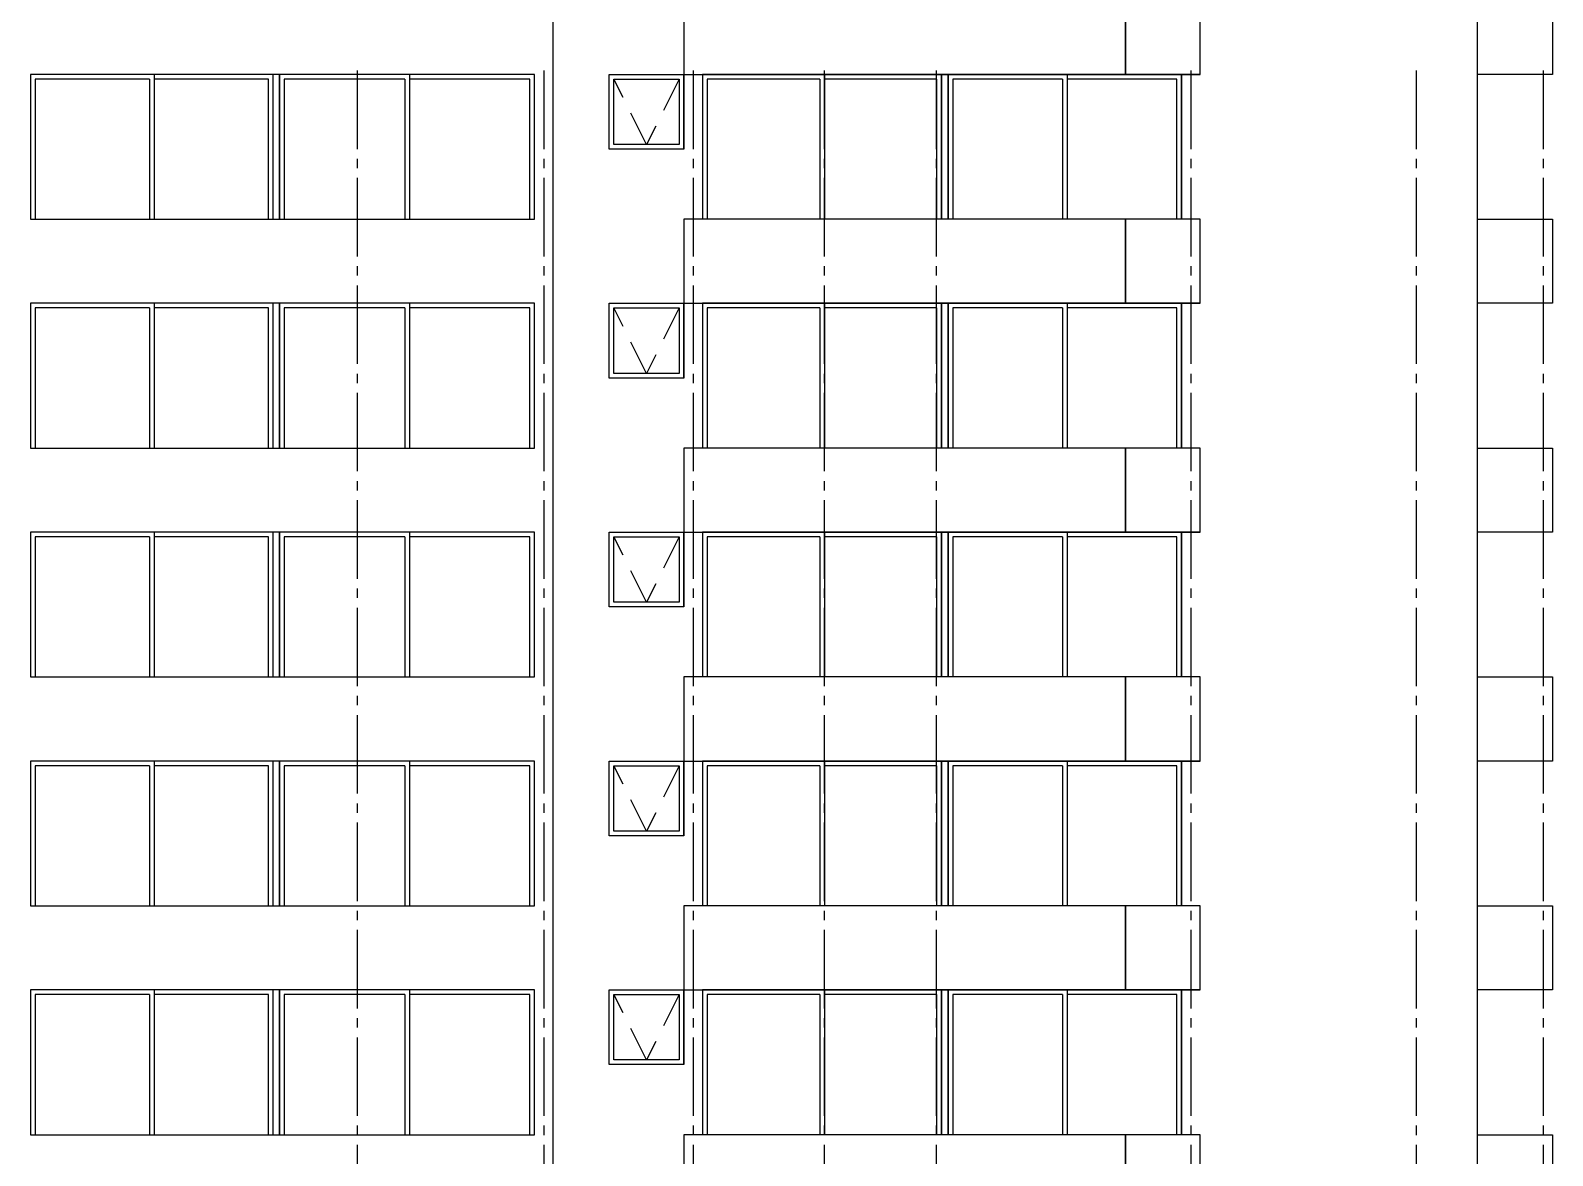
# Model space of a CAD drawing. Header units: millimetres. Extents: x 1217 to 2428, y 234 to 644.
# Drawn here: x 2006.71 to 2023.01, y 382.83 to 394.87 of the extents above; entities that cross this region are included whole.
import ezdxf

# ---------------------------------------------------------------- set-up
doc = ezdxf.new("R2010")
doc.units = ezdxf.units.MM
doc.linetypes.add('ACAD_ISO04W100', pattern=[30, 24, -3, 0, -3])
doc.linetypes.add('HIDDEN2', pattern=[0.1875, 0.125, -0.0625])
for name, color, linetype in [('0.1', 251, 'Continuous'), ('0.2', 2, 'Continuous'), ('0.3', 6, 'Continuous'), ('EJES', 8, 'Continuous')]:
    doc.layers.add(name, color=color, linetype=linetype)

msp = doc.modelspace()

# ---------------------------------------------------------------- linework, layer by layer
at = {"layer": '0.1', "ltscale": 3, "elevation": 0}
for points in [[(2022.21001, 395.30099), (2023.01204, 395.30099), (2023.01204, 394.40099), (2022.21001, 394.40099)], [(2009.3105, 392.85099), (2009.3105, 394.40099), (2006.71301, 394.40099), (2006.71301, 392.85099)], [(2007.98675, 394.35099), (2006.76301, 394.35099), (2006.76301, 392.85099)], [(2007.98675, 394.35099), (2007.98675, 392.85099)], [(2008.03675, 394.40099), (2008.03675, 392.85099)], [(2009.2605, 392.85099), (2009.2605, 394.35099), (2008.03675, 394.35099)], [(2012.11056, 392.85099), (2012.11056, 394.40099), (2009.3805, 394.40099), (2009.3805, 392.85099)], [(2010.72053, 394.35099), (2009.4305, 394.35099), (2009.4305, 392.85099)], [(2010.72053, 394.35099), (2010.72053, 392.85099)], [(2010.77053, 394.40099), (2010.77053, 392.85099)], [(2012.06056, 392.85099), (2012.06056, 394.35099), (2010.77053, 394.35099)], [(2016.47011, 392.85099), (2016.47011, 394.40099), (2013.91011, 394.40099), (2013.91011, 392.85099)], [(2015.16511, 394.35099), (2013.96011, 394.35099), (2013.96011, 392.85099)], [(2015.16511, 394.35099), (2015.16511, 392.85099)], [(2015.21511, 394.40099), (2015.21511, 392.85099)], [(2016.42011, 392.85099), (2016.42011, 394.35099), (2015.21511, 394.35099)], [(2019.04003, 392.85099), (2019.04003, 394.40099), (2016.54011, 394.40099), (2016.54011, 392.85099)], [(2017.76507, 394.35099), (2016.59011, 394.35099), (2016.59011, 392.85099)], [(2017.76507, 394.35099), (2017.76507, 392.85099)], [(2017.81507, 394.40099), (2017.81507, 392.85099)], [(2018.99003, 392.85099), (2018.99003, 394.35099), (2017.81507, 394.35099)], [(2023.01204, 394.40099), (2022.21001, 394.40099)], [(2022.21001, 392.85099), (2023.01204, 392.85099), (2023.01204, 391.95099), (2022.21001, 391.95099)], [(2009.3105, 390.40099), (2009.3105, 391.95099), (2006.71301, 391.95099), (2006.71301, 390.40099)], [(2007.98675, 391.90099), (2006.76301, 391.90099), (2006.76301, 390.40099)], [(2007.98675, 391.90099), (2007.98675, 390.40099)], [(2008.03675, 391.95099), (2008.03675, 390.40099)], [(2009.2605, 390.40099), (2009.2605, 391.90099), (2008.03675, 391.90099)], [(2012.11056, 390.40099), (2012.11056, 391.95099), (2009.3805, 391.95099), (2009.3805, 390.40099)], [(2010.72053, 391.90099), (2009.4305, 391.90099), (2009.4305, 390.40099)], [(2010.72053, 391.90099), (2010.72053, 390.40099)], [(2010.77053, 391.95099), (2010.77053, 390.40099)], [(2012.06056, 390.40099), (2012.06056, 391.90099), (2010.77053, 391.90099)], [(2016.47011, 390.40099), (2016.47011, 391.95099), (2013.91011, 391.95099), (2013.91011, 390.40099)], [(2015.16511, 391.90099), (2013.96011, 391.90099), (2013.96011, 390.40099)], [(2015.16511, 391.90099), (2015.16511, 390.40099)], [(2015.21511, 391.95099), (2015.21511, 390.40099)], [(2016.42011, 390.40099), (2016.42011, 391.90099), (2015.21511, 391.90099)], [(2019.04003, 390.40099), (2019.04003, 391.95099), (2016.54011, 391.95099), (2016.54011, 390.40099)], [(2017.76507, 391.90099), (2016.59011, 391.90099), (2016.59011, 390.40099)], [(2017.76507, 391.90099), (2017.76507, 390.40099)], [(2017.81507, 391.95099), (2017.81507, 390.40099)], [(2018.99003, 390.40099), (2018.99003, 391.90099), (2017.81507, 391.90099)], [(2023.01204, 391.95099), (2022.21001, 391.95099)], [(2022.21001, 390.40099), (2023.01204, 390.40099), (2023.01204, 389.50099), (2022.21001, 389.50099)], [(2009.3105, 387.95099), (2009.3105, 389.50099), (2006.71301, 389.50099), (2006.71301, 387.95099)], [(2007.98675, 389.45099), (2006.76301, 389.45099), (2006.76301, 387.95099)], [(2007.98675, 389.45099), (2007.98675, 387.95099)], [(2008.03675, 389.50099), (2008.03675, 387.95099)], [(2009.2605, 387.95099), (2009.2605, 389.45099), (2008.03675, 389.45099)], [(2012.11056, 387.95099), (2012.11056, 389.50099), (2009.3805, 389.50099), (2009.3805, 387.95099)], [(2010.72053, 389.45099), (2009.4305, 389.45099), (2009.4305, 387.95099)], [(2010.72053, 389.45099), (2010.72053, 387.95099)], [(2010.77053, 389.50099), (2010.77053, 387.95099)], [(2012.06056, 387.95099), (2012.06056, 389.45099), (2010.77053, 389.45099)], [(2016.47011, 387.95099), (2016.47011, 389.50099), (2013.91011, 389.50099), (2013.91011, 387.95099)], [(2015.16511, 389.45099), (2013.96011, 389.45099), (2013.96011, 387.95099)], [(2015.16511, 389.45099), (2015.16511, 387.95099)], [(2015.21511, 389.50099), (2015.21511, 387.95099)], [(2016.42011, 387.95099), (2016.42011, 389.45099), (2015.21511, 389.45099)], [(2019.04003, 387.95099), (2019.04003, 389.50099), (2016.54011, 389.50099), (2016.54011, 387.95099)], [(2017.76507, 389.45099), (2016.59011, 389.45099), (2016.59011, 387.95099)], [(2017.76507, 389.45099), (2017.76507, 387.95099)], [(2017.81507, 389.50099), (2017.81507, 387.95099)], [(2018.99003, 387.95099), (2018.99003, 389.45099), (2017.81507, 389.45099)], [(2023.01204, 389.50099), (2022.21001, 389.50099)], [(2022.21001, 387.95099), (2023.01204, 387.95099), (2023.01204, 387.05099), (2022.21001, 387.05099)], [(2009.3105, 385.50099), (2009.3105, 387.05099), (2006.71301, 387.05099), (2006.71301, 385.50099)], [(2007.98675, 387.00099), (2006.76301, 387.00099), (2006.76301, 385.50099)], [(2007.98675, 387.00099), (2007.98675, 385.50099)], [(2008.03675, 387.05099), (2008.03675, 385.50099)], [(2009.2605, 385.50099), (2009.2605, 387.00099), (2008.03675, 387.00099)], [(2012.11056, 385.50099), (2012.11056, 387.05099), (2009.3805, 387.05099), (2009.3805, 385.50099)], [(2010.72053, 387.00099), (2009.4305, 387.00099), (2009.4305, 385.50099)], [(2010.72053, 387.00099), (2010.72053, 385.50099)], [(2010.77053, 387.05099), (2010.77053, 385.50099)], [(2012.06056, 385.50099), (2012.06056, 387.00099), (2010.77053, 387.00099)], [(2016.47011, 385.50099), (2016.47011, 387.05099), (2013.91011, 387.05099), (2013.91011, 385.50099)], [(2015.16511, 387.00099), (2013.96011, 387.00099), (2013.96011, 385.50099)], [(2015.16511, 387.00099), (2015.16511, 385.50099)], [(2015.21511, 387.05099), (2015.21511, 385.50099)], [(2016.42011, 385.50099), (2016.42011, 387.00099), (2015.21511, 387.00099)], [(2019.04003, 385.50099), (2019.04003, 387.05099), (2016.54011, 387.05099), (2016.54011, 385.50099)], [(2017.76507, 387.00099), (2016.59011, 387.00099), (2016.59011, 385.50099)], [(2017.76507, 387.00099), (2017.76507, 385.50099)], [(2017.81507, 387.05099), (2017.81507, 385.50099)], [(2018.99003, 385.50099), (2018.99003, 387.00099), (2017.81507, 387.00099)], [(2023.01204, 387.05099), (2022.21001, 387.05099)], [(2022.21001, 385.50099), (2023.01204, 385.50099), (2023.01204, 384.60099), (2022.21001, 384.60099)], [(2009.3105, 383.05099), (2009.3105, 384.60099), (2006.71301, 384.60099), (2006.71301, 383.05099)], [(2007.98675, 384.55099), (2006.76301, 384.55099), (2006.76301, 383.05099)], [(2007.98675, 384.55099), (2007.98675, 383.05099)], [(2008.03675, 384.60099), (2008.03675, 383.05099)], [(2009.2605, 383.05099), (2009.2605, 384.55099), (2008.03675, 384.55099)], [(2012.11056, 383.05099), (2012.11056, 384.60099), (2009.3805, 384.60099), (2009.3805, 383.05099)], [(2010.72053, 384.55099), (2009.4305, 384.55099), (2009.4305, 383.05099)], [(2010.72053, 384.55099), (2010.72053, 383.05099)], [(2010.77053, 384.60099), (2010.77053, 383.05099)], [(2012.06056, 383.05099), (2012.06056, 384.55099), (2010.77053, 384.55099)], [(2016.47011, 383.05099), (2016.47011, 384.60099), (2013.91011, 384.60099), (2013.91011, 383.05099)], [(2015.16511, 384.55099), (2013.96011, 384.55099), (2013.96011, 383.05099)], [(2015.16511, 384.55099), (2015.16511, 383.05099)], [(2015.21511, 384.60099), (2015.21511, 383.05099)], [(2016.42011, 383.05099), (2016.42011, 384.55099), (2015.21511, 384.55099)], [(2019.04003, 383.05099), (2019.04003, 384.60099), (2016.54011, 384.60099), (2016.54011, 383.05099)], [(2017.76507, 384.55099), (2016.59011, 384.55099), (2016.59011, 383.05099)], [(2017.76507, 384.55099), (2017.76507, 383.05099)], [(2017.81507, 384.60099), (2017.81507, 383.05099)], [(2018.99003, 383.05099), (2018.99003, 384.55099), (2017.81507, 384.55099)], [(2023.01204, 384.60099), (2022.21001, 384.60099)], [(2022.21001, 383.05099), (2023.01204, 383.05099), (2023.01204, 382.15099), (2022.21001, 382.15099)]]:
    msp.add_lwpolyline(points, dxfattribs=at)
at = {"layer": '0.1', "linetype": 'HIDDEN2', "ltscale": 3, "elevation": 0}
for points in [[(2013.66011, 394.35099), (2013.31018, 393.65099), (2012.96026, 394.35099)], [(2013.66011, 391.90099), (2013.31018, 391.20099), (2012.96026, 391.90099)], [(2013.66011, 389.45099), (2013.31018, 388.75099), (2012.96026, 389.45099)], [(2013.66011, 387.00099), (2013.31018, 386.30099), (2012.96026, 387.00099)], [(2013.66011, 384.55099), (2013.31018, 383.85099), (2012.96026, 384.55099)]]:
    msp.add_lwpolyline(points, dxfattribs=at)
at = {"layer": '0.2', "ltscale": 3, "elevation": 0}
for points in [[(2022.21001, 394.40099), (2022.21001, 394.40099), (2022.21001, 394.40099), (2022.21001, 396.85099)], [(2019.24003, 394.40099), (2019.24003, 395.30099), (2018.44007, 395.30099), (2018.44007, 394.40099), (2019.24003, 394.40099)], [(2009.3105, 392.85099), (2009.3105, 394.40099)], [(2009.3805, 392.85099), (2009.3805, 394.40099)], [(2013.71011, 393.60099), (2012.91026, 393.60099), (2012.91026, 394.40099), (2013.71011, 394.40099), (2013.71011, 393.60099)], [(2013.71011, 393.60099), (2013.71011, 394.40099)], [(2013.91011, 394.40099), (2013.91011, 392.85099)], [(2016.54011, 392.85099), (2016.54011, 394.40099), (2016.47011, 394.40099), (2016.47011, 392.85099)], [(2019.24003, 394.40099), (2019.04003, 394.40099), (2019.04003, 392.85099)], [(2022.21001, 391.95099), (2022.21001, 391.95099), (2022.21001, 391.95099), (2022.21001, 394.40099)], [(2019.24003, 391.95099), (2019.24003, 392.85099), (2018.44007, 392.85099), (2018.44007, 391.95099), (2019.24003, 391.95099)], [(2009.3105, 390.40099), (2009.3105, 391.95099)], [(2009.3805, 390.40099), (2009.3805, 391.95099)], [(2013.71011, 391.15099), (2012.91026, 391.15099), (2012.91026, 391.95099), (2013.71011, 391.95099), (2013.71011, 391.15099)], [(2013.71011, 391.15099), (2013.71011, 391.95099)], [(2013.91011, 391.95099), (2013.91011, 390.40099)], [(2016.54011, 390.40099), (2016.54011, 391.95099), (2016.47011, 391.95099), (2016.47011, 390.40099)], [(2019.24003, 391.95099), (2019.04003, 391.95099), (2019.04003, 390.40099)], [(2022.21001, 389.50099), (2022.21001, 389.50099), (2022.21001, 389.50099), (2022.21001, 391.95099)], [(2019.24003, 389.50099), (2019.24003, 390.40099), (2018.44007, 390.40099), (2018.44007, 389.50099), (2019.24003, 389.50099)], [(2009.3105, 387.95099), (2009.3105, 389.50099)], [(2009.3805, 387.95099), (2009.3805, 389.50099)], [(2013.71011, 388.70099), (2012.91026, 388.70099), (2012.91026, 389.50099), (2013.71011, 389.50099), (2013.71011, 388.70099)], [(2013.71011, 388.70099), (2013.71011, 389.50099)], [(2013.91011, 389.50099), (2013.91011, 387.95099)], [(2016.54011, 387.95099), (2016.54011, 389.50099), (2016.47011, 389.50099), (2016.47011, 387.95099)], [(2019.24003, 389.50099), (2019.04003, 389.50099), (2019.04003, 387.95099)], [(2022.21001, 387.05099), (2022.21001, 387.05099), (2022.21001, 387.05099), (2022.21001, 389.50099)], [(2019.24003, 387.05099), (2019.24003, 387.95099), (2018.44007, 387.95099), (2018.44007, 387.05099), (2019.24003, 387.05099)], [(2009.3105, 385.50099), (2009.3105, 387.05099)], [(2009.3805, 385.50099), (2009.3805, 387.05099)], [(2013.71011, 386.25099), (2012.91026, 386.25099), (2012.91026, 387.05099), (2013.71011, 387.05099), (2013.71011, 386.25099)], [(2013.71011, 386.25099), (2013.71011, 387.05099)], [(2013.91011, 387.05099), (2013.91011, 385.50099)], [(2016.54011, 385.50099), (2016.54011, 387.05099), (2016.47011, 387.05099), (2016.47011, 385.50099)], [(2019.24003, 387.05099), (2019.04003, 387.05099), (2019.04003, 385.50099)], [(2022.21001, 384.60099), (2022.21001, 384.60099), (2022.21001, 384.60099), (2022.21001, 387.05099)], [(2019.24003, 384.60099), (2019.24003, 385.50099), (2018.44007, 385.50099), (2018.44007, 384.60099), (2019.24003, 384.60099)], [(2009.3105, 383.05099), (2009.3105, 384.60099)], [(2009.3805, 383.05099), (2009.3805, 384.60099)], [(2013.71011, 383.80099), (2012.91026, 383.80099), (2012.91026, 384.60099), (2013.71011, 384.60099), (2013.71011, 383.80099)], [(2013.71011, 383.80099), (2013.71011, 384.60099)], [(2013.91011, 384.60099), (2013.91011, 383.05099)], [(2016.54011, 383.05099), (2016.54011, 384.60099), (2016.47011, 384.60099), (2016.47011, 383.05099)], [(2019.24003, 384.60099), (2019.04003, 384.60099), (2019.04003, 383.05099)], [(2022.21003, 382.15099), (2022.21003, 382.15099), (2022.21003, 382.15099), (2022.21001, 384.60099)], [(2019.24003, 382.15099), (2019.24003, 383.05099), (2018.44007, 383.05099), (2018.44007, 382.15099), (2019.24003, 382.15099)]]:
    msp.add_lwpolyline(points, dxfattribs=at)
for points in [[(2013.66011, 393.65099), (2012.96026, 393.65099), (2012.96026, 394.35099), (2013.66011, 394.35099)], [(2013.66011, 391.20099), (2012.96026, 391.20099), (2012.96026, 391.90099), (2013.66011, 391.90099)], [(2013.66011, 388.75099), (2012.96026, 388.75099), (2012.96026, 389.45099), (2013.66011, 389.45099)], [(2013.66011, 386.30099), (2012.96026, 386.30099), (2012.96026, 387.00099), (2013.66011, 387.00099)], [(2013.66011, 383.85099), (2012.96026, 383.85099), (2012.96026, 384.55099), (2013.66011, 384.55099)]]:
    msp.add_lwpolyline(points, close=True, dxfattribs=at)
at = {"layer": '0.3', "ltscale": 3, "elevation": 0}
for points in [[(2012.31055, 394.40099), (2012.31055, 396.85099)], [(2012.11056, 394.40099), (2006.71301, 394.40099)], [(2012.11056, 392.85099), (2012.11056, 394.40099)], [(2012.31055, 391.95099), (2012.31055, 394.40099)], [(2006.71301, 392.85099), (2012.11056, 392.85099)], [(2012.11056, 391.95099), (2006.71301, 391.95099)], [(2012.11056, 390.40099), (2012.11056, 391.95099)], [(2012.31055, 389.50099), (2012.31055, 391.95099)], [(2006.71301, 390.40099), (2012.11056, 390.40099)], [(2012.11056, 389.50099), (2006.71301, 389.50099)], [(2012.11056, 387.95099), (2012.11056, 389.50099)], [(2012.31055, 387.05099), (2012.31055, 389.50099)], [(2006.71301, 387.95099), (2012.11056, 387.95099)], [(2012.11056, 387.05099), (2006.71301, 387.05099)], [(2012.11056, 385.50099), (2012.11056, 387.05099)], [(2012.31055, 384.60099), (2012.31055, 387.05099)], [(2006.71301, 385.50099), (2012.11056, 385.50099)], [(2012.11056, 384.60099), (2006.71301, 384.60099)], [(2012.11056, 383.05099), (2012.11056, 384.60099)], [(2012.31055, 382.15099), (2012.31055, 384.60099)], [(2006.71301, 383.05099), (2012.11056, 383.05099)]]:
    msp.add_lwpolyline(points, dxfattribs=at)
for points in [[(2018.44007, 395.30099), (2013.71011, 395.30099), (2013.71011, 394.40099), (2018.44007, 394.40099)], [(2018.44007, 392.85099), (2013.71011, 392.85099), (2013.71011, 391.95099), (2018.44007, 391.95099)], [(2018.44007, 390.40099), (2013.71011, 390.40099), (2013.71011, 389.50099), (2018.44007, 389.50099)], [(2018.44007, 387.95099), (2013.71011, 387.95099), (2013.71011, 387.05099), (2018.44007, 387.05099)], [(2018.44007, 385.50099), (2013.71011, 385.50099), (2013.71011, 384.60099), (2018.44007, 384.60099)], [(2018.44007, 383.05099), (2013.71011, 383.05099), (2013.71011, 382.15099), (2018.44007, 382.15099)]]:
    msp.add_lwpolyline(points, close=True, dxfattribs=at)
at = {"layer": 'EJES', "linetype": 'ACAD_ISO04W100', "ltscale": 0.035, "elevation": 0}
for points in [[(2010.21297, 394.44247), (2010.21297, 372.97406)], [(2010.21298, 394.44247), (2010.21298, 372.97405)], [(2012.21056, 394.44247), (2012.21056, 372.97406)], [(2012.21057, 394.44247), (2012.21057, 372.97405)], [(2013.81012, 394.44247), (2013.81012, 372.97406)], [(2013.81012, 394.44247), (2013.81012, 372.97405)], [(2015.21297, 394.44247), (2015.21297, 372.97406)], [(2015.21298, 394.44247), (2015.21298, 372.97405)], [(2016.41341, 394.44247), (2016.41341, 372.97406)], [(2016.41342, 394.44247), (2016.41342, 372.97405)], [(2019.14009, 394.44247), (2019.14009, 372.97406)], [(2021.55007, 394.44247), (2021.55007, 372.97405)], [(2022.91213, 394.44247), (2022.91213, 372.97405)]]:
    msp.add_lwpolyline(points, dxfattribs=at)

doc.saveas('drawing.dxf')
